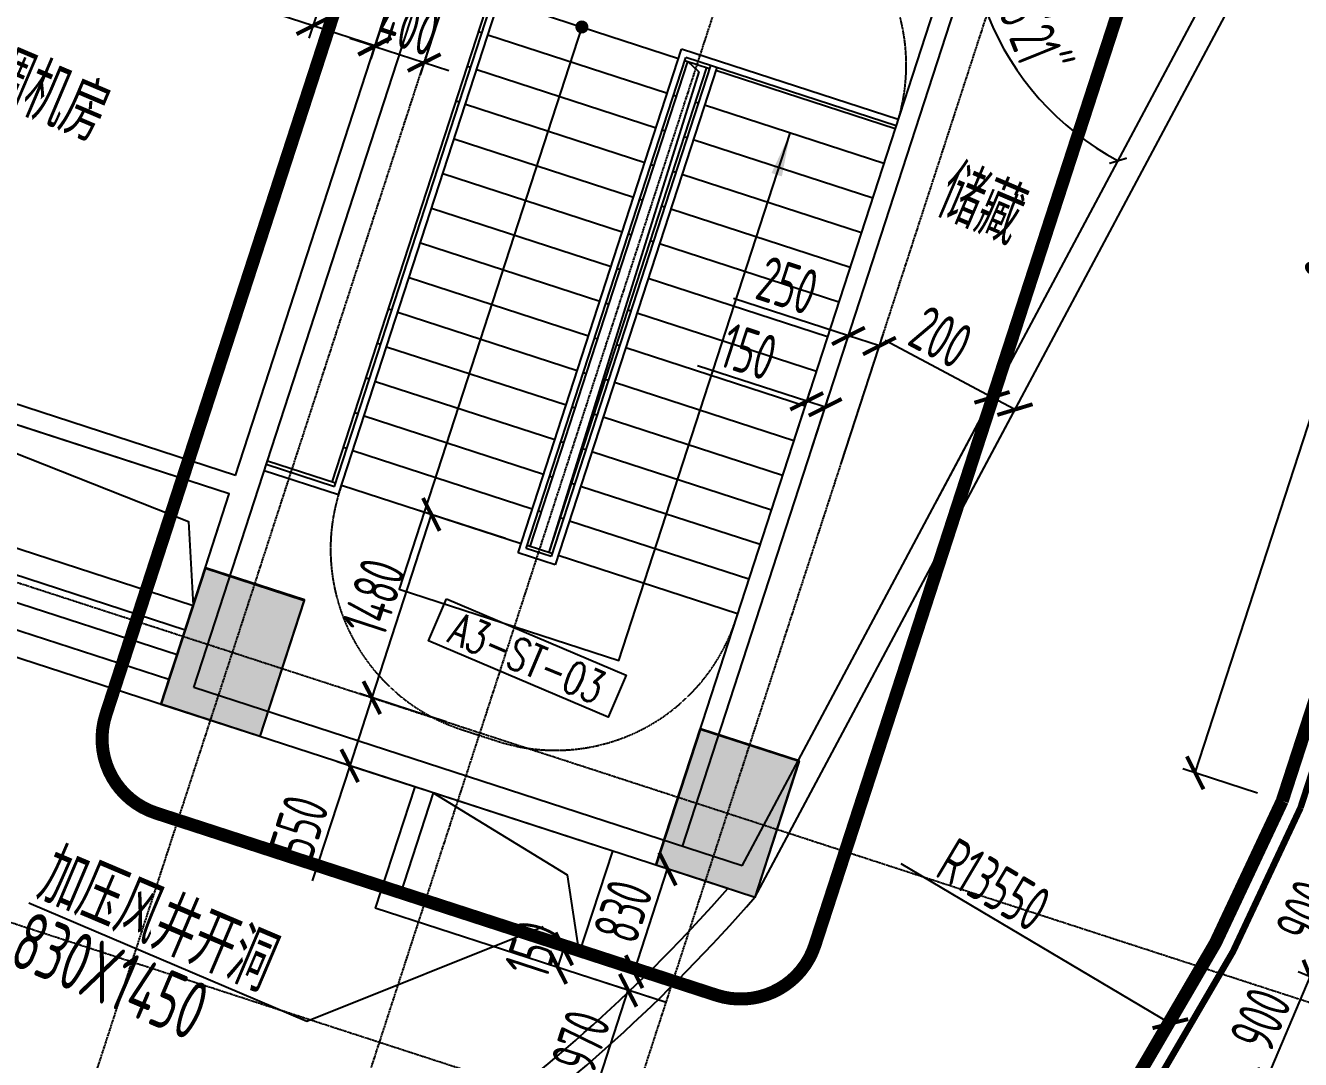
# Model space of a CAD drawing. Extents: x 11778731 to 12007717, y -6694179 to -6314888.
# Drawn here: x 11971368 to 11981166, y -6403804 to -6395858 of the extents above; entities that cross this region are included whole.
import ezdxf
from ezdxf.enums import TextEntityAlignment as Align
from ezdxf.xclip import XClip

# ---------------------------------------------------------------- set-up
doc = ezdxf.new("R2010")
doc.units = 0
doc.header["$LTSCALE"] = 10
doc.header["$MEASUREMENT"] = 0
doc.header["$XCLIPFRAME"] = 0
for name, pattern in [('A3-RG-axis-100$0$CENTER', [2, 1.25, -0.25, 0.25, -0.25]), ('A3-RI-5F$0$DASH', [0.35, 0.25, -0.1]), ('A3-RI-5F$0$DASHDOT', [1, 0.5, -0.25, 0, -0.25]), ('A3-RV-5F$0$DASH', [0.35, 0.25, -0.1]), ('DASHED2', [0.375, 0.25, -0.125])]:
    doc.linetypes.add(name, pattern=pattern)
for name, color, linetype in [('A-CLOD', 200, 'Continuous'), ('A3-RB-5F-100$0$A-DIMS-100', 1, 'Continuous'), ('A3-RG-axis-100$0$A-GRID', 1, 'A3-RG-axis-100$0$CENTER'), ('A3-RI-5F$0$0M-FIRE', 30, 'A3-RI-5F$0$DASHDOT'), ('A3-RI-5F$0$A-FLOR', 2, 'Continuous'), ('A3-RI-5F$0$A-STRS-HRAL', 80, 'Continuous'), ('A3-RI-5F$0$A-WALL', 7, 'Continuous'), ('A3-RI-5F$0$A3-RS-2F$0$12000', 54, 'Continuous'), ('A3-RM-5F$0$A-EQPM', 55, 'Continuous'), ('A3-RS-1F$0$A-HATH-GRAY', 8, 'Continuous'), ('A3-RS-1F$0$A-WALL', 7, 'Continuous'), ('A3-RV-5F$0$A-STRS', 50, 'Continuous'), ('A3-RV-5F$0$A-STRS-HRAL', 80, 'Continuous'), ('A3-RV-5F$0$A-SYMB-STRS', 1, 'Continuous'), ('A3-SYMB-5F-100$0$A-SYMB', 4, 'Continuous'), ('A3-SYMB-5F-100$0$A-SYMB-AREA', 4, 'Continuous'), ('A3-SYMB-5F-100$0$A-SYMB-NAME', 4, 'Continuous'), ('A3-SYMB-5F-100$0$A-SYMB-NAME-E', 4, 'Continuous'), ('A3-SYMB-5F-100$0$A-SYMB-NUMB-T', 4, 'Continuous')]:
    doc.layers.add(name, color=color, linetype=linetype)
doc.styles.add('A3-RB-5F-100$0$XD2008', font='xd-hzs.shx', dxfattribs={"width": 0.7, "bigfont": 'xd-hztxt.shx'})
doc.styles.add('A3-SYMB-5F-100$0$ECADI', font='hzs.shx', dxfattribs={"width": 0.7, "bigfont": 'hztxt.shx'})
doc.styles.add('A3-SYMB-5F-100$0$ECADI-TXT', font='simplex.shx', dxfattribs={"bigfont": 'hztxt.shx'})
doc.dimstyles.new('A3-RB-5F-100$0$XD100', dxfattribs={"dimscale": 100, "dimtxt": 3.5, "dimasz": 1.5, "dimexe": 1, "dimexo": 2, "dimgap": 0.5, "dimtad": 1, "dimdec": 0, "dimdsep": 46, "dimtxsty": 'A3-RB-5F-100$0$XD2008', "dimcen": 2.5, "dimclrt": 4, "dimaunit": 1, "dimadec": 0, "dimazin": 0, "dimtfac": 1, "dimtdec": 0, "dimtix": 1, "dimtmove": 0, "dimatfit": 3, "dimfxl": 0, "dimtolj": 1, "dimtzin": 0, "dimarcsym": 0})
doc.dimstyles.new('A3-RB-5F-100$0$XD100$0', dxfattribs={"dimscale": 100, "dimtxt": 3.5, "dimasz": 2, "dimexe": 1, "dimexo": 2, "dimgap": 0.5, "dimtad": 1, "dimdec": 0, "dimdsep": 46, "dimtxsty": 'A3-RB-5F-100$0$XD2008', "dimblk1": 'A3-RB-5F-100$0$_ARCHTICK', "dimblk2": 'A3-RB-5F-100$0$_ARCHTICK', "dimsah": 1, "dimcen": 2.5, "dimclrt": 4, "dimaunit": 1, "dimadec": 0, "dimazin": 0, "dimtfac": 1, "dimtdec": 0, "dimtix": 1, "dimtmove": 0, "dimatfit": 3, "dimfxl": 0, "dimtolj": 1, "dimtzin": 0, "dimarcsym": 0})

# ---------------------------------------------------------------- blocks, each defined once
blk = doc.blocks.new('A3-RI-5F')
at = {"layer": 'A3-RI-5F$0$0M-FIRE', "const_width": 100}
blk.add_lwpolyline([(11978127.2, -6392050.3), (11981718.3, -6393217.1), (11981918.5, -6393282.1), (11983619.4, -6393834.8), (11981025.6, -6401817.9, -0.089252), (11978423.6, -6405850.5, 0.095873), (11977106.7, -6407812.4), (11976851.3, -6408493), (11976456.6, -6410438.8), (11975165.8, -6410461.5, 0.078185), (11972830.6, -6410986.5), (11973149.5, -6418285.6), (11975106.4, -6418638)], format="xyb", dxfattribs=at)
at = {"layer": 'A3-RI-5F$0$A-FLOR', "linetype": 'A3-RI-5F$0$DASH', "const_width": 50}
blk.add_lwpolyline([(11978173.5, -6391907.6), (11983808.4, -6393738.5), (11981166.4, -6401870, -0.089363), (11978533.3, -6405952.9, 0.16088), (11976814.5, -6409345.1), (11976779.4, -6409539.8), (11976579.8, -6410648), (11976297.4, -6410621.5, 0.112692), (11972985.2, -6411088.7), (11973294.1, -6418159.3), (11975166.5, -6418496.5)], format="xyb", dxfattribs=at)
at = {"layer": 'A3-RI-5F$0$A-STRS-HRAL'}
blk.add_line((11983619.4, -6393834.8), (11981025.6, -6401817.9), dxfattribs=at)
for radius, end in [(13550, 337.36941), (13700, 337.39484)]:
    blk.add_arc((11968518.9, -6396604), radius, 316.35228, end, dxfattribs=at)
at = {"layer": 'A3-RI-5F$0$A-WALL'}
for p, q in [((11972980.2, -6399315.3), (11974834.3, -6393609)), ((11972660.5, -6400946.4), (11975024.5, -6393670.8)), ((11976275, -6402120.7), (11978639, -6394845.1)), ((11976417.6, -6402167), (11978781.6, -6394891.4)), ((11976973.7, -6402558.1), (11981082.4, -6394850.6)), ((11976876.1, -6402316.1), (11980793.7, -6394967.1)), ((11972980.2, -6399315.3), (11968224.9, -6397770.3)), ((11972933.9, -6399458), (11968178.6, -6397912.9)), ((11972593.9, -6400504.2), (11967838.7, -6398959.1)), ((11972532.1, -6400694.4), (11967586.6, -6399087.5)), ((11972470.3, -6400884.6), (11967334.6, -6399215.9)), ((11976765.2, -6402490.4), (11967082.6, -6399344.3)), ((11972593.9, -6400504.2), (11972933.9, -6399458)), ((11972470.3, -6400884.6), (11972532.1, -6400694.4)), ((11976876.1, -6402316.1), (11972660.5, -6400946.4)), ((11974358.6, -6401708.4), (11974055.8, -6402640.5)), ((11974501.3, -6401754.8), (11974244.8, -6402544.2)), ((11976133.2, -6403157.7), (11974244.8, -6402544.2)), ((11976011.4, -6403275.9), (11974055.8, -6402640.5))]:
    blk.add_line(p, q, dxfattribs=at)
for radius, end in [(12785, 318.61985), (12985, 319.00083)]:
    blk.add_arc((11967172.1, -6394038.8), radius, 305.42747, end, dxfattribs=at)
at = {"layer": 'A3-RI-5F$0$A3-RS-2F$0$12000'}
for points in [[(11972409.9, -6401071.8), (11973170.7, -6401319), (11973510.6, -6400272.8), (11972749.7, -6400025.7)], [(11976214, -6402308.5), (11976974.9, -6402555.7), (11977314.7, -6401509.5), (11976553.9, -6401262.3)]]:
    blk.add_3dface(points, dxfattribs=at)
blk = doc.blocks.new('A3-RG-axis-100')
at = {"layer": 'A3-RG-axis-100$0$A-GRID'}
for p, q in [((11908160.7, -6382249.8), (12003495.5, -6413225.9)), ((11970795.8, -6407332.7), (11977530.2, -6386606.4)), ((11972697.9, -6407950.8), (11979432.3, -6387224.4)), ((11974600, -6408568.8), (11981334.4, -6387842.5)), ((11940623, -6390168.8), (12004268, -6410848.3))]:
    blk.add_line(p, q, dxfattribs=at)
blk = doc.blocks.new('A3-SYMB-5F-100$0$ECADI-TAG-ROOM')
at = {"layer": 'A3-SYMB-5F-100$0$A-SYMB-AREA', "style": 'A3-SYMB-5F-100$0$ECADI', "width": 0.7}
blk.add_attdef('340M2', text='', height=2.5, dxfattribs=at).set_placement((7.167, -1.75), align=Align.MIDDLE_LEFT)
at = {"layer": 'A3-SYMB-5F-100$0$A-SYMB-NAME', "style": 'A3-SYMB-5F-100$0$ECADI', "width": 0.7}
blk.add_attdef('CHINESENAME', (-5.125, 0.088), '', height=4.5, dxfattribs=at)
at = {"layer": 'A3-SYMB-5F-100$0$A-SYMB-NAME-E', "style": 'A3-SYMB-5F-100$0$ECADI', "width": 0.7}
for tag, p in [('ENGLISHHIGH', (-5.125, 8.04)), ('ENGLISHLOW', (-5.125, 4.84))]:
    blk.add_attdef(tag, p, '', height=2.5, dxfattribs=at)
blk = doc.blocks.new('A3-SYMB-5F-100$0$ECADI-TAG-CODE')
at = {"layer": 'A3-SYMB-5F-100$0$A-SYMB-NUMB-T', "color": 1}
blk.add_lwpolyline([(0, 3.5), (15, 3.5), (15, 0), (0, 0)], close=True, dxfattribs=at)
at = {"layer": 'A3-SYMB-5F-100$0$A-SYMB-NUMB-T', "style": 'A3-SYMB-5F-100$0$ECADI-TXT', "width": 0.7}
blk.add_attdef('CODE', text='', height=2.5, dxfattribs=at).set_placement((7.5, 1.75), align=Align.MIDDLE_CENTER)
blk = doc.blocks.new('A3-SYMB-5F-100')
at = {"layer": 'A3-SYMB-5F-100$0$A-SYMB'}
blk.add_lwpolyline([(11971392.8, -6402600.7), (11973530.8, -6403508.2), (11975345.9, -6402781)], dxfattribs=at)
ref = blk.add_blockref('A3-SYMB-5F-100$0$ECADI-TAG-ROOM', (11971191.9, -6396495.3), dxfattribs=dict(at, xscale=99.99999999989046, yscale=100.0000000001164, rotation=337))
ref.add_attrib('CHINESENAME', '空调机房', (11970723.6, -6396287), dxfattribs={"height": 450, "rotation": 337, "style": 'A3-SYMB-5F-100$0$ECADI', "width": 0.7})
ref.add_attrib('340M2', '78M2', dxfattribs={"height": 250, "rotation": 337, "style": 'A3-SYMB-5F-100$0$ECADI', "width": 0.7}).set_placement((11970740.7, -6396493.9), align=Align.MIDDLE_LEFT)
ref = blk.add_blockref('A3-SYMB-5F-100$0$ECADI-TAG-ROOM', (11978811, -6397521.9), dxfattribs=dict(at, xscale=99.99999999989046, yscale=100.0000000001164, rotation=337))
ref.add_attrib('CHINESENAME', '储藏', (11978342.7, -6397313.6), dxfattribs={"height": 450, "rotation": 337, "style": 'A3-SYMB-5F-100$0$ECADI', "width": 0.7})
at = {"layer": 'A3-SYMB-5F-100$0$A-SYMB', "xscale": 100.0000000100172, "yscale": 100.0000000002328, "zscale": 100, "rotation": 337}
blk.add_blockref('A3-SYMB-5F-100$0$ECADI-TAG-CODE', (11974465.1, -6400586.5), dxfattribs=at).add_auto_attribs({'CODE': 'A3-ST-03'})
at = {"layer": 'A3-SYMB-5F-100$0$A-SYMB'}
ref = blk.add_blockref('A3-SYMB-5F-100$0$ECADI-TAG-ROOM', (11971899.8, -6402772.2), dxfattribs=dict(at, xscale=99.99999999989046, yscale=100.0000000001165, rotation=337))
ref.add_attrib('CHINESENAME', '加压风井开洞', (11971431.5, -6402563.9), dxfattribs={"height": 450, "rotation": 337, "style": 'A3-SYMB-5F-100$0$ECADI', "width": 0.7})
ref = blk.add_blockref('A3-SYMB-5F-100$0$ECADI-TAG-ROOM', (11971694, -6403274.9), dxfattribs=dict(at, xscale=99.99999999989046, yscale=100.0000000001164, rotation=337))
ref.add_attrib('CHINESENAME', '830X1450', (11971225.6, -6403066.6), dxfattribs={"height": 450, "rotation": 337, "style": 'A3-SYMB-5F-100$0$ECADI', "width": 0.7})
blk = doc.blocks.new('A3-RV-5F')
at = {"layer": 'A3-RV-5F$0$A-STRS'}
for p, q in [((11973725.4, -6399368.2), (11974936.7, -6395640.1)), ((11975008, -6395663.2), (11976387.1, -6396111.3)), ((11974874, -6395914.1), (11974850.2, -6395906.3)), ((11974921.5, -6395929.5), (11976300.5, -6396377.6)), ((11974787.4, -6396180.4), (11974763.7, -6396172.6)), ((11975247, -6399862.6), (11976458.4, -6396134.5)), ((11976601.1, -6396180.8), (11975389.7, -6399909)), ((11976434.6, -6396126.8), (11976624.8, -6396188.6)), ((11974835, -6396195.8), (11976214, -6396643.9)), ((11978051.4, -6396652.1), (11976672.4, -6396204)), ((11974700.9, -6396446.7), (11974677.1, -6396438.9)), ((11974748.5, -6396462.1), (11976127.5, -6396910.2)), ((11976348.1, -6396393.1), (11976371.9, -6396400.8)), ((11976538.3, -6396454.9), (11976514.5, -6396447.1)), ((11977964.9, -6396918.4), (11976585.9, -6396470.3)), ((11976261.6, -6396659.3), (11976285.3, -6396667.1)), ((11974661.9, -6396728.4), (11976041, -6397176.5)), ((11976451.8, -6396721.2), (11976428, -6396713.4)), ((11977878.4, -6397184.7), (11976499.3, -6396736.6)), ((11976175, -6396925.6), (11976198.8, -6396933.4)), ((11974575.4, -6396994.7), (11975954.4, -6397442.8)), ((11976365.3, -6396987.4), (11976341.5, -6396979.7)), ((11977791.8, -6397451), (11976412.8, -6397002.9)), ((11974488.9, -6397261), (11975867.9, -6397709.1)), ((11976088.5, -6397191.9), (11976112.3, -6397199.7)), ((11976278.7, -6397253.7), (11976255, -6397246)), ((11977705.3, -6397717.3), (11976326.3, -6397269.2)), ((11976002, -6397458.2), (11976025.8, -6397466)), ((11974402.4, -6397527.3), (11975781.4, -6397975.4)), ((11976192.2, -6397520), (11976168.4, -6397512.3)), ((11977618.8, -6397983.6), (11976239.8, -6397535.5)), ((11975915.5, -6397724.5), (11975939.2, -6397732.3)), ((11974315.8, -6397793.6), (11975694.9, -6398241.7)), ((11977532.3, -6398249.9), (11976153.2, -6397801.8)), ((11974181.8, -6398044.4), (11974158, -6398036.7)), ((11975828.9, -6397990.8), (11975852.7, -6397998.6)), ((11976019.2, -6398052.6), (11975995.4, -6398044.9)), ((11974229.3, -6398059.9), (11975608.3, -6398508)), ((11977445.7, -6398516.2), (11976066.7, -6398068.1)), ((11974095.2, -6398310.7), (11974071.5, -6398303)), ((11974142.8, -6398326.2), (11975521.8, -6398774.3)), ((11975742.4, -6398257.1), (11975766.2, -6398264.8)), ((11975932.6, -6398318.9), (11975908.9, -6398311.2)), ((11977359.2, -6398782.5), (11975980.2, -6398334.4)), ((11975655.9, -6398523.4), (11975679.7, -6398531.1)), ((11974008.7, -6398577), (11973984.9, -6398569.3)), ((11974056.3, -6398592.5), (11975435.3, -6399040.6)), ((11975846.1, -6398585.2), (11975822.3, -6398577.5)), ((11977272.7, -6399048.7), (11975893.7, -6398600.7)), ((11973922.2, -6398843.3), (11973898.4, -6398835.6)), ((11975569.4, -6398789.7), (11975593.1, -6398797.4)), ((11973969.7, -6398858.8), (11975348.8, -6399306.9)), ((11975759.6, -6398851.5), (11975735.8, -6398843.8)), ((11977186.2, -6399315), (11975807.1, -6398867)), ((11973835.7, -6399109.6), (11973811.9, -6399101.9)), ((11973883.2, -6399125.1), (11975262.2, -6399573.1)), ((11975482.8, -6399056), (11975506.6, -6399063.7)), ((11975673.1, -6399117.8), (11975649.3, -6399110.1)), ((11973749.1, -6399375.9), (11973226.1, -6399206)), ((11977099.6, -6399581.3), (11975720.6, -6399133.3)), ((11975396.3, -6399322.3), (11975420.1, -6399330)), ((11973796.7, -6399391.4), (11975175.7, -6399839.4)), ((11975586.5, -6399384.1), (11975562.8, -6399376.4)), ((11977013.1, -6399847.6), (11975634.1, -6399399.6)), ((11975309.8, -6399588.6), (11975333.6, -6399596.3)), ((11975500, -6399650.4), (11975476.2, -6399642.7)), ((11976926.6, -6400113.9), (11975547.6, -6399665.9)), ((11975413.5, -6399916.7), (11975223.3, -6399854.9)), ((11976840.1, -6400380.2), (11975461, -6399932.1))]:
    blk.add_line(p, q, dxfattribs=at)
at = {"layer": 'A3-RV-5F$0$A-STRS-HRAL'}
for p, q in [((11973773.5, -6399462.7), (11975031.2, -6395591.9)), ((11973741.4, -6399399.7), (11974968.2, -6395624)), ((11975153, -6399909.3), (11976410.2, -6396040)), ((11978075, -6396580.6), (11976410.2, -6396040)), ((11975216, -6399877.2), (11976442.3, -6396103)), ((11976632.6, -6396164.8), (11975406.2, -6399939)), ((11976680.1, -6396180.2), (11975438.3, -6400002)), ((11978059.6, -6396628.2), (11976442.3, -6396103)), ((11973218.3, -6399229.7), (11973741.4, -6399399.7)), ((11973202.9, -6399277.3), (11973773.5, -6399462.7)), ((11975438.3, -6400002), (11975153, -6399909.3)), ((11975406.2, -6399939), (11975216, -6399877.2))]:
    blk.add_line(p, q, dxfattribs=at)
at = {"layer": 'A3-RV-5F$0$A-SYMB-STRS', "linetype": 'A3-RV-5F$0$DASH'}
for points in [[(11975008, -6395663.2, -0.426145), (11976874.4, -6394692.4), (11977112.1, -6394769.7, -0.42596), (11978051.8, -6396652.2)], [(11973796.7, -6399391.4, 0.426145), (11974736, -6401273.8), (11974973.7, -6401351, 0.42596), (11976840.4, -6400380.3)]]:
    blk.add_lwpolyline(points, format="xyb", dxfattribs=at)
at = {"layer": 'A3-RV-5F$0$A-SYMB-STRS'}
for points in [[(11975643.2, -6395869.6), (11974239.8, -6400188.9), (11975927.9, -6400737.4), (11977244.8, -6396684.4)], [(11976458.4, -6396134.5), (11976541.5, -6396215), (11975389.7, -6399909)]]:
    blk.add_lwpolyline(points, dxfattribs=at)
at = {"layer": 'A3-RV-5F$0$A-SYMB-STRS', "extrusion": (6.84426e-15, 1.20972e-14, -1), "const_width": 50, "elevation": 0}
blk.add_lwpolyline([(-11975618.3, -6395871.4, -1), (-11975668.2, -6395867.8, -1)], format="xyb", close=True, dxfattribs=at)
at = {"layer": 'A3-RV-5F$0$A-SYMB-STRS', "extrusion": (-1.85926e-09, 6.5052e-09, -1)}
blk.add_solid([(-11977100.8, -6396991.7, -0.1), (-11977180.8, -6397017.7, -0.1), (-11977244.8, -6396684.4, -0.1)], dxfattribs=at)
blk = doc.blocks.new('A3-RS-1F')
at = {"layer": 'A3-RS-1F$0$A-HATH-GRAY'}
for points in [[(11972408.5, -6401074.8), (11972748.5, -6400028.6), (11973509.3, -6400275.9), (11973169.4, -6401322)], [(11976212.8, -6402310.9), (11976552.7, -6401264.7), (11977313.5, -6401511.9), (11976973.6, -6402558.1)]]:
    blk.add_hatch(color=256, dxfattribs=at).paths.add_polyline_path(points)
at = {"layer": 'A3-RS-1F$0$A-WALL'}
for points in [[(11972408.5, -6401074.8), (11972748.5, -6400028.6), (11973509.3, -6400275.9), (11973169.4, -6401322)], [(11976212.8, -6402310.9), (11976552.7, -6401264.7), (11977313.5, -6401511.9), (11976973.6, -6402558.1)]]:
    blk.add_lwpolyline(points, close=True, dxfattribs=at)
blk = doc.blocks.new('A3-RB-5F-100$0$_ARCHTICK')
at = {"color": 0, "linetype": 'ByBlock', "const_width": 0.15}
blk.add_lwpolyline([(-0.5, -0.5), (0.5, 0.5)], dxfattribs=at)
blk = doc.blocks.new('*D952')
at = {"layer": 'A3-RB-5F-100$0$A-DIMS-100', "color": 0, "lineweight": -2}
for p, q in [((11981241.6, -6403169.5), (11981593.3, -6402341)), ((11982142.4, -6402574.1), (11981501.2, -6402301.9)), ((11981790.7, -6403402.5), (11981149.6, -6403130.4))]:
    blk.add_line(p, q, dxfattribs=at)
at = {"layer": 'Defpoints', "color": 0}
for p in [(11981593.3, -6402341), (11982326.5, -6402652.2), (11981974.8, -6403480.7)]:
    blk.add_point(p, dxfattribs=at)
at = {"layer": 'A3-RB-5F-100$0$A-DIMS-100', "color": 0, "lineweight": -2, "xscale": 200, "yscale": 200, "zscale": 200}
for p, rotation in [((11981593.3, -6402341), 67.00000002043258), ((11981241.6, -6403169.5), 247.0000000204326)]:
    blk.add_blockref('A3-RB-5F-100$0$_ARCHTICK', p, dxfattribs=dict(at, rotation=rotation))
at = {"layer": 'A3-RB-5F-100$0$A-DIMS-100', "color": 4, "insert": (11981210.3, -6402667.3), "char_height": 350, "attachment_point": 5, "rotation": 67, "style": 'A3-RB-5F-100$0$XD2008'}
blk.add_mtext('\\A1;900', dxfattribs=at)
blk = doc.blocks.new('*D338')
at = {"layer": 'A3-RB-5F-100$0$A-DIMS-100', "color": 0, "lineweight": -2}
for p, q in [((11981790.7, -6403402.5), (11981149.6, -6403130.4)), ((11980890, -6403997.9), (11981241.6, -6403169.5)), ((11981439.1, -6404231), (11980797.9, -6403958.8))]:
    blk.add_line(p, q, dxfattribs=at)
at = {"layer": 'Defpoints', "color": 0}
for p in [(11981241.6, -6403169.5), (11981974.8, -6403480.7), (11981623.2, -6404309.1)]:
    blk.add_point(p, dxfattribs=at)
at = {"layer": 'A3-RB-5F-100$0$A-DIMS-100', "color": 0, "lineweight": -2, "xscale": 200, "yscale": 200, "zscale": 200}
for p, rotation in [((11981241.6, -6403169.5), 67.00000002029358), ((11980890, -6403997.9), 247.0000000202936)]:
    blk.add_blockref('A3-RB-5F-100$0$_ARCHTICK', p, dxfattribs=dict(at, rotation=rotation))
at = {"layer": 'A3-RB-5F-100$0$A-DIMS-100', "color": 4, "insert": (11980858.7, -6403495.8), "char_height": 350, "attachment_point": 5, "rotation": 67, "style": 'A3-RB-5F-100$0$XD2008'}
blk.add_mtext('\\A1;900', dxfattribs=at)
blk = doc.blocks.new('*D364')
at = {"layer": 'A3-RB-5F-100$0$A-DIMS-100', "color": 0, "lineweight": -2}
for p, q in [((11973711.5, -6395446.7), (11973546.2, -6395955.3)), ((11973577.1, -6395860.1), (11972692.7, -6395572.8)), ((11974187, -6395601.2), (11974021.8, -6396109.8)), ((11974052.7, -6396014.7), (11973577.1, -6395860.1))]:
    blk.add_line(p, q, dxfattribs=at)
at = {"layer": 'Defpoints', "color": 0}
for p in [(11973773.3, -6395256.5), (11974248.8, -6395411), (11974052.7, -6396014.7)]:
    blk.add_point(p, dxfattribs=at)
at = {"layer": 'A3-RB-5F-100$0$A-DIMS-100', "color": 0, "lineweight": -2, "xscale": 200, "yscale": 200, "zscale": 200}
for p, rotation in [((11973577.1, -6395860.1), 161.9999999998881), ((11974052.7, -6396014.7), 341.9999999998882)]:
    blk.add_blockref('A3-RB-5F-100$0$_ARCHTICK', p, dxfattribs=dict(at, rotation=rotation))
at = {"layer": 'A3-RB-5F-100$0$A-DIMS-100', "color": 4, "insert": (11973109.3, -6395471.6), "char_height": 350, "attachment_point": 5, "rotation": 342, "style": 'A3-RB-5F-100$0$XD2008'}
blk.add_mtext('\\A1;500', dxfattribs=at)
blk = doc.blocks.new('*D365')
at = {"layer": 'A3-RB-5F-100$0$A-DIMS-100', "color": 0, "lineweight": -2}
for p, q in [((11974187, -6395601.2), (11974020.4, -6396114.1)), ((11974567.4, -6395724.8), (11974400.8, -6396237.7)), ((11974051.3, -6396019), (11973861, -6395957.2)), ((11974051.3, -6396019), (11974431.7, -6396142.6)), ((11974431.7, -6396142.6), (11974621.9, -6396204.4))]:
    blk.add_line(p, q, dxfattribs=at)
at = {"layer": 'Defpoints', "color": 0}
for p in [(11974248.8, -6395411), (11974629.2, -6395534.6), (11974431.7, -6396142.6)]:
    blk.add_point(p, dxfattribs=at)
at = {"layer": 'A3-RB-5F-100$0$A-DIMS-100', "color": 0, "lineweight": -2, "xscale": 200, "yscale": 200, "zscale": 200}
for p, rotation in [((11974051.3, -6396019), 341.9999999998882), ((11974431.7, -6396142.6), 161.9999999998881)]:
    blk.add_blockref('A3-RB-5F-100$0$_ARCHTICK', p, dxfattribs=dict(at, rotation=rotation))
at = {"layer": 'A3-RB-5F-100$0$A-DIMS-100', "color": 4, "insert": (11974311, -6395866.8), "char_height": 350, "attachment_point": 5, "rotation": 342, "style": 'A3-RB-5F-100$0$XD2008'}
blk.add_mtext('\\A1;400', dxfattribs=at)
blk = doc.blocks.new('*D368')
at = {"layer": 'A3-RB-5F-100$0$A-DIMS-100', "color": 0, "lineweight": -2}
for p, q in [((11974486.4, -6399615.5), (11974029.1, -6401023)), ((11975056.8, -6399800.8), (11974391.3, -6399584.6)), ((11974599.5, -6401208.4), (11973934, -6400992.1))]:
    blk.add_line(p, q, dxfattribs=at)
at = {"layer": 'Defpoints', "color": 0}
for p in [(11975247, -6399862.6), (11974029.1, -6401023), (11974789.7, -6401270.2)]:
    blk.add_point(p, dxfattribs=at)
at = {"layer": 'A3-RB-5F-100$0$A-DIMS-100', "color": 0, "lineweight": -2, "xscale": 200, "yscale": 200, "zscale": 200}
for p, rotation in [((11974486.4, -6399615.5), 71.99999999988816), ((11974029.1, -6401023), 251.9999999998882)]:
    blk.add_blockref('A3-RB-5F-100$0$_ARCHTICK', p, dxfattribs=dict(at, rotation=rotation))
at = {"layer": 'A3-RB-5F-100$0$A-DIMS-100', "color": 4, "insert": (11974043.7, -6400249.7), "char_height": 350, "attachment_point": 5, "rotation": 72, "style": 'A3-RB-5F-100$0$XD2008'}
blk.add_mtext('\\A1;1480', dxfattribs=at)
blk = doc.blocks.new('*D371')
at = {"layer": 'A3-RB-5F-100$0$A-DIMS-100', "color": 0, "lineweight": -2}
for p, q in [((11974599.5, -6401208.4), (11973934, -6400992.1)), ((11974029.1, -6401023), (11973859.1, -6401546.1)), ((11973859.1, -6401546.1), (11973571.7, -6402430.6)), ((11974429.5, -6401731.5), (11973764, -6401515.2))]:
    blk.add_line(p, q, dxfattribs=at)
at = {"layer": 'Defpoints', "color": 0}
for p in [(11974029.1, -6401023), (11974789.7, -6401270.2), (11974619.7, -6401793.3)]:
    blk.add_point(p, dxfattribs=at)
at = {"layer": 'A3-RB-5F-100$0$A-DIMS-100', "color": 0, "lineweight": -2, "xscale": 200, "yscale": 200, "zscale": 200}
for p, rotation in [((11974029.1, -6401023), 72.00000000003786), ((11973859.1, -6401546.1), 252.0000000000379)]:
    blk.add_blockref('A3-RB-5F-100$0$_ARCHTICK', p, dxfattribs=dict(at, rotation=rotation))
at = {"layer": 'A3-RB-5F-100$0$A-DIMS-100', "color": 4, "insert": (11973470.5, -6402013.9), "char_height": 350, "attachment_point": 5, "rotation": 72, "style": 'A3-RB-5F-100$0$XD2008'}
blk.add_mtext('\\A1;550', dxfattribs=at)
blk = doc.blocks.new('*D383')
at = {"layer": 'A3-RB-5F-100$0$A-DIMS-100', "color": 0, "lineweight": -2}
for p, q in [((11976045.4, -6403129.2), (11976301.9, -6402339.8)), ((11976593.2, -6402434.5), (11976206.8, -6402308.9)), ((11976336.7, -6403223.9), (11975950.3, -6403098.3))]:
    blk.add_line(p, q, dxfattribs=at)
at = {"layer": 'Defpoints', "color": 0}
for p in [(11976301.9, -6402339.8), (11976783.4, -6402496.3), (11976526.9, -6403285.7)]:
    blk.add_point(p, dxfattribs=at)
at = {"layer": 'A3-RB-5F-100$0$A-DIMS-100', "color": 0, "lineweight": -2, "xscale": 200, "yscale": 200, "zscale": 200}
for p, rotation in [((11976301.9, -6402339.8), 71.99999999989811), ((11976045.4, -6403129.2), 251.9999999998981)]:
    blk.add_blockref('A3-RB-5F-100$0$_ARCHTICK', p, dxfattribs=dict(at, rotation=rotation))
at = {"layer": 'A3-RB-5F-100$0$A-DIMS-100', "color": 4, "insert": (11975959.6, -6402665), "char_height": 350, "attachment_point": 5, "rotation": 72, "style": 'A3-RB-5F-100$0$XD2008'}
blk.add_mtext('\\A1;830', dxfattribs=at)
blk = doc.blocks.new('*D384')
at = {"layer": 'A3-RB-5F-100$0$A-DIMS-100', "color": 0, "lineweight": -2}
for p, q in [((11976336.7, -6403223.9), (11975410.5, -6402922.9)), ((11975459.3, -6403096.5), (11975505.6, -6402953.8)), ((11976290.3, -6403366.5), (11975364.2, -6403065.6))]:
    blk.add_line(p, q, dxfattribs=at)
at = {"layer": 'Defpoints', "color": 0}
for p in [(11975505.6, -6402953.8), (11976526.9, -6403285.7), (11976480.6, -6403428.3)]:
    blk.add_point(p, dxfattribs=at)
at = {"layer": 'A3-RB-5F-100$0$A-DIMS-100', "color": 0, "lineweight": -2, "xscale": 200, "yscale": 200, "zscale": 200}
for p, rotation in [((11975505.6, -6402953.8), 72.00000000023616), ((11975459.3, -6403096.5), 252.0000000002362)]:
    blk.add_blockref('A3-RB-5F-100$0$_ARCHTICK', p, dxfattribs=dict(at, rotation=rotation))
at = {"layer": 'A3-RB-5F-100$0$A-DIMS-100', "color": 4, "insert": (11975268.5, -6402955.6), "char_height": 350, "attachment_point": 5, "rotation": 72, "style": 'A3-RB-5F-100$0$XD2008'}
blk.add_mtext('\\A1;150', dxfattribs=at)
blk = doc.blocks.new('*D385')
at = {"layer": 'A3-RB-5F-100$0$A-DIMS-100', "color": 0, "lineweight": -2}
for p, q in [((11976290.3, -6403366.5), (11975903.9, -6403241)), ((11975699.3, -6404194.4), (11975999, -6403271.9)), ((11975990.6, -6404289), (11975604.2, -6404163.5))]:
    blk.add_line(p, q, dxfattribs=at)
at = {"layer": 'Defpoints', "color": 0}
for p in [(11975999, -6403271.9), (11976480.6, -6403428.3), (11976180.8, -6404350.8)]:
    blk.add_point(p, dxfattribs=at)
at = {"layer": 'A3-RB-5F-100$0$A-DIMS-100', "color": 0, "lineweight": -2, "xscale": 200, "yscale": 200, "zscale": 200}
for p, rotation in [((11975999, -6403271.9), 71.9999999998768), ((11975699.3, -6404194.4), 251.9999999998768)]:
    blk.add_blockref('A3-RB-5F-100$0$_ARCHTICK', p, dxfattribs=dict(at, rotation=rotation))
at = {"layer": 'A3-RB-5F-100$0$A-DIMS-100', "color": 4, "insert": (11975635.2, -6403663.6), "char_height": 350, "attachment_point": 5, "rotation": 72, "style": 'A3-RB-5F-100$0$XD2008'}
blk.add_mtext('\\A1;970', dxfattribs=at)
blk = doc.blocks.new('*D392')
at = {"layer": 'A3-RB-5F-100$0$A-DIMS-100', "color": 0, "lineweight": -2}
for p, q in [((11977692.1, -6398243.4), (11976807.6, -6397956)), ((11977398.5, -6399147), (11977723, -6398148.3)), ((11977636.2, -6399224.3), (11977960.8, -6398225.5)), ((11977929.9, -6398320.6), (11977692.1, -6398243.4))]:
    blk.add_line(p, q, dxfattribs=at)
at = {"layer": 'Defpoints', "color": 0}
for p in [(11977929.9, -6398320.6), (11977336.7, -6399337.3), (11977574.4, -6399414.5)]:
    blk.add_point(p, dxfattribs=at)
at = {"layer": 'A3-RB-5F-100$0$A-DIMS-100', "color": 0, "lineweight": -2, "xscale": 200, "yscale": 200, "zscale": 200}
for p, rotation in [((11977692.1, -6398243.4), 161.9999999996474), ((11977929.9, -6398320.6), 341.9999999996475)]:
    blk.add_blockref('A3-RB-5F-100$0$_ARCHTICK', p, dxfattribs=dict(at, rotation=rotation))
at = {"layer": 'A3-RB-5F-100$0$A-DIMS-100', "color": 4, "insert": (11977224.3, -6397854.8), "char_height": 350, "attachment_point": 5, "rotation": 342, "style": 'A3-RB-5F-100$0$XD2008'}
blk.add_mtext('\\A1;250', dxfattribs=at)
blk = doc.blocks.new('*D393')
at = {"layer": 'A3-RB-5F-100$0$A-DIMS-100', "color": 0, "lineweight": -2}
for p, q in [((11977371.2, -6398745.5), (11976531.1, -6398472.5)), ((11977255.8, -6399100.7), (11977402.1, -6398650.4)), ((11977398.5, -6399147), (11977544.8, -6398696.7)), ((11977513.9, -6398791.8), (11977371.2, -6398745.5))]:
    blk.add_line(p, q, dxfattribs=at)
at = {"layer": 'Defpoints', "color": 0}
for p in [(11977513.9, -6398791.8), (11977194, -6399290.9), (11977336.7, -6399337.3)]:
    blk.add_point(p, dxfattribs=at)
at = {"layer": 'A3-RB-5F-100$0$A-DIMS-100', "color": 0, "lineweight": -2, "xscale": 200, "yscale": 200, "zscale": 200}
for p, rotation in [((11977371.2, -6398745.5), 161.9999999997964), ((11977513.9, -6398791.8), 341.9999999997965)]:
    blk.add_blockref('A3-RB-5F-100$0$_ARCHTICK', p, dxfattribs=dict(at, rotation=rotation))
at = {"layer": 'A3-RB-5F-100$0$A-DIMS-100', "color": 4, "insert": (11976925.6, -6398364.1), "char_height": 350, "attachment_point": 5, "rotation": 342, "style": 'A3-RB-5F-100$0$XD2008'}
blk.add_mtext('\\A1;150', dxfattribs=at)
blk = doc.blocks.new('*D401')
at = {"layer": 'A3-RB-5F-100$0$A-DIMS-100', "color": 0, "lineweight": -2}
for p, q in [((11979845, -6394658.8), (11980199.9, -6394774.1)), ((11980104.8, -6394743.2), (11979996.6, -6395076)), ((11979736.9, -6394991.7), (11980091.7, -6395106.9)), ((11979996.6, -6395076), (11979709.2, -6395960.5))]:
    blk.add_line(p, q, dxfattribs=at)
at = {"layer": 'Defpoints', "color": 0}
for p in [(11979654.8, -6394597), (11980104.8, -6394743.2), (11979546.7, -6394929.9)]:
    blk.add_point(p, dxfattribs=at)
at = {"layer": 'A3-RB-5F-100$0$A-DIMS-100', "color": 0, "lineweight": -2, "xscale": 200, "yscale": 200, "zscale": 200}
for p, rotation in [((11980104.8, -6394743.2), 71.99999999993862), ((11979996.6, -6395076), 251.9999999999386)]:
    blk.add_blockref('A3-RB-5F-100$0$_ARCHTICK', p, dxfattribs=dict(at, rotation=rotation))
at = {"layer": 'A3-RB-5F-100$0$A-DIMS-100', "color": 4, "insert": (11979608, -6395543.9), "char_height": 350, "attachment_point": 5, "rotation": 72, "style": 'A3-RB-5F-100$0$XD2008'}
blk.add_mtext('\\A1;350', dxfattribs=at)
blk = doc.blocks.new('*D403')
at = {"layer": 'A3-RB-5F-100$0$A-DIMS-100', "color": 0, "lineweight": -2}
blk.add_line((11979379.1, -6394507.4), (11978617.9, -6394260.1), dxfattribs=at)
blk.add_arc((11980793.7, -6394967.1), 2187.8, 162, 241.93925, dxfattribs=at)
at = {"layer": 'Defpoints', "color": 0}
for p in [(11979569.3, -6394569.2), (11980793.7, -6394967.1), (11980793.7, -6394967.1), (11978630.8, -6395296), (11976876.1, -6402316.1)]:
    blk.add_point(p, dxfattribs=at)
at = {"layer": 'A3-RB-5F-100$0$A-DIMS-100', "color": 0, "lineweight": -2, "xscale": 100, "yscale": 100, "zscale": 100}
for p, rotation in [((11978713, -6394291), 71.99999999992632), ((11979764.5, -6396897.6), 331.939250397537)]:
    blk.add_blockref('A3-RB-5F-100$0$_ARCHTICK', p, dxfattribs=dict(at, rotation=rotation))
at = {"layer": 'A3-RB-5F-100$0$A-DIMS-100', "color": 4, "insert": (11979004.4, -6395688.9), "char_height": 350, "attachment_point": 5, "rotation": 291.96963, "style": 'A3-RB-5F-100$0$XD2008'}
blk.add_mtext('\\A1;79°56\'21"', dxfattribs=at)
blk = doc.blocks.new('*D591')
at = {"layer": 'A3-RB-5F-100$0$A-DIMS-100', "color": 0, "lineweight": -2}
for p, q in [((11978795.5, -6398715.6), (11977974.8, -6398278.1)), ((11978371.8, -6399510.4), (11978842.5, -6398627.3)), ((11978548.2, -6399604.5), (11979019, -6398721.4)), ((11978971.9, -6398809.6), (11978795.5, -6398715.6))]:
    blk.add_line(p, q, dxfattribs=at)
at = {"layer": 'Defpoints', "color": 0}
for p in [(11978971.9, -6398809.6), (11978277.7, -6399686.9), (11978454.2, -6399781)]:
    blk.add_point(p, dxfattribs=at)
at = {"layer": 'A3-RB-5F-100$0$A-DIMS-100', "color": 0, "lineweight": -2, "xscale": 200, "yscale": 200, "zscale": 200}
for p, rotation in [((11978795.5, -6398715.6), 151.9392503975039), ((11978971.9, -6398809.6), 331.9392503975039)]:
    blk.add_blockref('A3-RB-5F-100$0$_ARCHTICK', p, dxfattribs=dict(at, rotation=rotation))
at = {"layer": 'A3-RB-5F-100$0$A-DIMS-100', "color": 4, "insert": (11978402.7, -6398251.2), "char_height": 350, "attachment_point": 5, "rotation": 331.93925, "style": 'A3-RB-5F-100$0$XD2008'}
blk.add_mtext('\\A1;200', dxfattribs=at)
blk = doc.blocks.new('*D607')
at = {"layer": 'A3-RB-5F-100$0$A-DIMS-100', "color": 0, "lineweight": -2}
for p, q in [((11980356.8, -6401600.6), (11982950.6, -6393617.5)), ((11983429.2, -6393773), (11982855.5, -6393586.6)), ((11980835.4, -6401756.1), (11980261.7, -6401569.7))]:
    blk.add_line(p, q, dxfattribs=at)
at = {"layer": 'Defpoints', "color": 0}
for p in [(11982950.6, -6393617.5), (11983619.4, -6393834.8), (11981025.6, -6401817.9)]:
    blk.add_point(p, dxfattribs=at)
at = {"layer": 'A3-RB-5F-100$0$A-DIMS-100', "color": 0, "lineweight": -2, "xscale": 200, "yscale": 200, "zscale": 200}
for p, rotation in [((11982950.6, -6393617.5), 71.99999999989048), ((11980356.8, -6401600.6), 251.9999999998905)]:
    blk.add_blockref('A3-RB-5F-100$0$_ARCHTICK', p, dxfattribs=dict(at, rotation=rotation))
at = {"layer": 'A3-RB-5F-100$0$A-DIMS-100', "color": 4, "insert": (11981439.7, -6397539.5), "char_height": 350, "attachment_point": 5, "rotation": 72, "style": 'A3-RB-5F-100$0$XD2008'}
blk.add_mtext('\\A1;8394', dxfattribs=at)
blk = doc.blocks.new('*D608')
at = {"layer": 'A3-RB-5F-100$0$A-DIMS-100', "color": 0, "lineweight": -2}
blk.add_arc((11983619.4, -6393834.8), 1195.6, 162, 252, dxfattribs=at)
at = {"layer": 'Defpoints', "color": 0}
for p in [(11978127.2, -6392050.3), (11983619.4, -6393834.8), (11983619.4, -6393834.8), (11982449.9, -6394083.4), (11981025.6, -6401817.9)]:
    blk.add_point(p, dxfattribs=at)
at = {"layer": 'A3-RB-5F-100$0$A-DIMS-100', "color": 0, "lineweight": -2, "xscale": 100, "yscale": 100, "zscale": 100}
for p, rotation in [((11982482.3, -6393465.3), 71.9999999998995), ((11983250, -6394971.9), 341.9999999998954)]:
    blk.add_blockref('A3-RB-5F-100$0$_ARCHTICK', p, dxfattribs=dict(at, rotation=rotation))
at = {"layer": 'A3-RB-5F-100$0$A-DIMS-100', "color": 4, "insert": (11982784.3, -6394260.3), "char_height": 350, "attachment_point": 5, "rotation": 297, "style": 'A3-RB-5F-100$0$XD2008'}
blk.add_mtext('\\A1;90°0\'0"', dxfattribs=at)
blk = doc.blocks.new('*D335')
at = {"layer": 'A3-RB-5F-100$0$A-DIMS-100', "color": 0, "lineweight": -2}
blk.add_line((11978095.1, -6402297.1), (11980166.1, -6403528.2), dxfattribs=at)
at = {"layer": 'Defpoints', "color": 0}
for p in [(11968518.9, -6396604), (11980166.1, -6403528.2)]:
    blk.add_point(p, dxfattribs=at)
at = {"layer": 'A3-RB-5F-100$0$A-DIMS-100', "color": 0, "lineweight": -2, "xscale": 200, "yscale": 200, "zscale": 200, "rotation": 329.2687291082694}
blk.add_blockref('A3-RB-5F-100$0$_ARCHTICK', (11980166.1, -6403528.2), dxfattribs=at)
at = {"layer": 'A3-RB-5F-100$0$A-DIMS-100', "color": 4, "insert": (11978809.7, -6402460.1), "char_height": 350, "attachment_point": 5, "rotation": 329.26873, "style": 'A3-RB-5F-100$0$XD2008'}
blk.add_mtext('\\A1;R13550', dxfattribs=at)
blk = doc.blocks.new('A3-RM-5F')
at = {"layer": 'A3-RM-5F$0$A-EQPM'}
for points in [[(11968178.6, -6397912.9), (11967900.5, -6398768.9), (11972655.7, -6400314), (11972933.9, -6399458)], [(11974244.8, -6402544.2), (11975623.9, -6402992.2), (11975880.3, -6402202.9), (11974501.3, -6401754.8)]]:
    blk.add_lwpolyline(points, close=True, dxfattribs=at)
for points in [[(11968178.6, -6397912.9), (11972620.7, -6399669.4), (11972655.7, -6400314)], [(11974501.3, -6401754.8), (11975531, -6402385.7), (11975623.9, -6402992.2)]]:
    blk.add_lwpolyline(points, dxfattribs=at)
blk = doc.blocks.new('A3-RB-5F-100')
at = {"layer": 'A3-RB-5F-100$0$A-DIMS-100'}
for base, line1, line2, picture, middle in [((11982449.9, -6394083.4), ((11983619.4, -6393834.8), (11981025.6, -6401817.9)), ((11978127.2, -6392050.3), (11983619.4, -6393834.8)), '*D608', (11982784.3, -6394260.3)), ((11978630.7816, -6395295.9547), ((11979569.3374, -6394569.2449), (11980793.6729, -6394967.0556)), ((11976876.1092, -6402316.1127), (11980793.6729, -6394967.0556)), '*D403', (11979004.361, -6395688.8813))]:
    dim = blk.add_angular_dim_2l(base=base, line1=line1, line2=line2, dimstyle='A3-RB-5F-100$0$XD100', override={"dimasz": 1, "dimblk1": 'A3-RB-5F-100$0$_ARCHTICK', "dimblk2": 'A3-RB-5F-100$0$_ARCHTICK', "dimsah": 1, "dimadec": 3}, dxfattribs=at)
    dim.commit()
    dim.dimension.update_dxf_attribs({"geometry": picture, "text_midpoint": middle})
for p1, p2, distance, picture, middle in [((11981025.6, -6401817.9), (11983619.4, -6393834.8), 703.2, '*D607', (11981439.7, -6397539.5)), ((11976526.9, -6403285.7), (11976783.4, -6402496.3), 506.3, '*D383', (11975959.6, -6402665)), ((11976180.8, -6404350.8), (11976480.6, -6403428.3), 506.3, '*D385', (11975635.2, -6403663.6))]:
    dim = blk.add_aligned_dim(p1=p1, p2=p2, distance=distance, dimstyle='A3-RB-5F-100$0$XD100$0', dxfattribs=at)
    dim.commit()
    dim.dimension.update_dxf_attribs({"geometry": picture, "text_midpoint": middle})
for base, p1, p2, angle, picture, middle, dimtype in [((11980104.8, -6394743.2), (11979546.7, -6394929.9), (11979654.8, -6394597), 72, '*D401', (11979822, -6395613.4), 129), ((11974052.7, -6396014.7), (11973773.3, -6395256.5), (11974248.8, -6395411), 342, '*D364', (11973039.8, -6395685.6), 128), ((11977929.9, -6398320.6), (11977336.7, -6399337.3), (11977574.4, -6399414.5), 342, '*D392', (11977154.7, -6398068.8), 129), ((11978971.9, -6398809.6), (11978277.7, -6399686.9), (11978454.2, -6399781), 331.93925, '*D591', (11978296.9, -6398449.8), 129), ((11977513.9, -6398791.8), (11977194, -6399290.9), (11977336.7, -6399337.3), 342, '*D393', (11976856.1, -6398578.1), 129), ((11975505.6, -6402953.8), (11976480.6, -6403428.3), (11976526.9, -6403285.7), 72, '*D384', (11975482.5, -6403025.2), 129)]:
    dim = blk.add_linear_dim(base=base, p1=p1, p2=p2, angle=angle, dimstyle='A3-RB-5F-100$0$XD100$0', dxfattribs=at)
    dim.commit()
    dim.dimension.update_dxf_attribs({"geometry": picture, "text_midpoint": middle, "dimtype": dimtype})
for base, p1, p2, angle, picture, middle in [((11974431.7, -6396142.6), (11974248.8, -6395411), (11974629.2, -6395534.6), 342, '*D365', (11974311, -6395866.8)), ((11974029.1, -6401023), (11975247, -6399862.6), (11974789.7, -6401270.2), 72, '*D368', (11974043.7, -6400249.7))]:
    dim = blk.add_linear_dim(base=base, p1=p1, p2=p2, angle=angle, dimstyle='A3-RB-5F-100$0$XD100$0', dxfattribs=at)
    dim.commit()
    dim.dimension.update_dxf_attribs({"geometry": picture, "text_midpoint": middle})
dim = blk.add_radius_dim(center=(11968518.9, -6396604), mpoint=(11980166.1, -6403528.2), dimstyle='A3-RB-5F-100$0$XD100', override={"dimasz": 2, "dimblk1": 'A3-RB-5F-100$0$_ARCHTICK', "dimblk2": 'A3-RB-5F-100$0$_ARCHTICK', "dimsah": 1}, dxfattribs=at)
dim.commit()
dim.dimension.update_dxf_attribs({"geometry": '*D335', "text_midpoint": (11978694.7, -6402653.5), "dimtype": 132})
for base, p1, p2, angle, text, picture, middle in [((11974029.1, -6401023), (11974619.7, -6401793.3), (11974789.7, -6401270.2), 72, '550', '*D371', (11973684.5, -6402083.5)), ((11981593.3, -6402341), (11981974.8, -6403480.7), (11982326.5, -6402652.2), 67, '900', '*D952', (11981417.5, -6402755.2)), ((11981241.6, -6403169.5), (11981623.2, -6404309.1), (11981974.8, -6403480.7), 67, '900', '*D338', (11981065.8, -6403583.7))]:
    dim = blk.add_linear_dim(base=base, p1=p1, p2=p2, angle=angle, text=text, dimstyle='A3-RB-5F-100$0$XD100$0', dxfattribs=at)
    dim.commit()
    dim.dimension.update_dxf_attribs({"geometry": picture, "text_midpoint": middle, "dimtype": 129})

msp = doc.modelspace()

# ---------------------------------------------------------------- linework, layer by layer
at = {"layer": 'A-CLOD', "linetype": 'DASHED2', "const_width": 100}
msp.add_lwpolyline([(11976162.7, -6390238.7), (11980470.8, -6391638.5, -0.414214), (11980856, -6392394.5), (11977434.5, -6402924.8, -0.414214), (11976678.5, -6403310), (11972370.4, -6401910.2, -0.414214), (11971985.2, -6401154.2), (11975406.6, -6390623.9, -0.414214)], format="xyb", close=True, dxfattribs=at)

# ---------------------------------------------------------------- block references
for name in ['A3-RI-5F', 'A3-RB-5F-100', 'A3-RG-axis-100', 'A3-SYMB-5F-100', 'A3-RM-5F', 'A3-RV-5F']:
    msp.add_blockref(name, (0, 0))
ref = msp.add_blockref('A3-RS-1F', (0, 0))
XClip(ref).set_block_clipping_path([(11889357.2540208902, -6419160.0659107883), (11910185.3192560691, -6426457.2118252832), (11927068.6119189896, -6433453.578039011), (11979134.5699833296, -6452657.9184868541), (12009188.7333128508, -6389730.3223040896), (11892617.6820170097, -6360484.8154213969), (11881387.5678784791, -6407421.677106794)])

doc.saveas('drawing.dxf')
